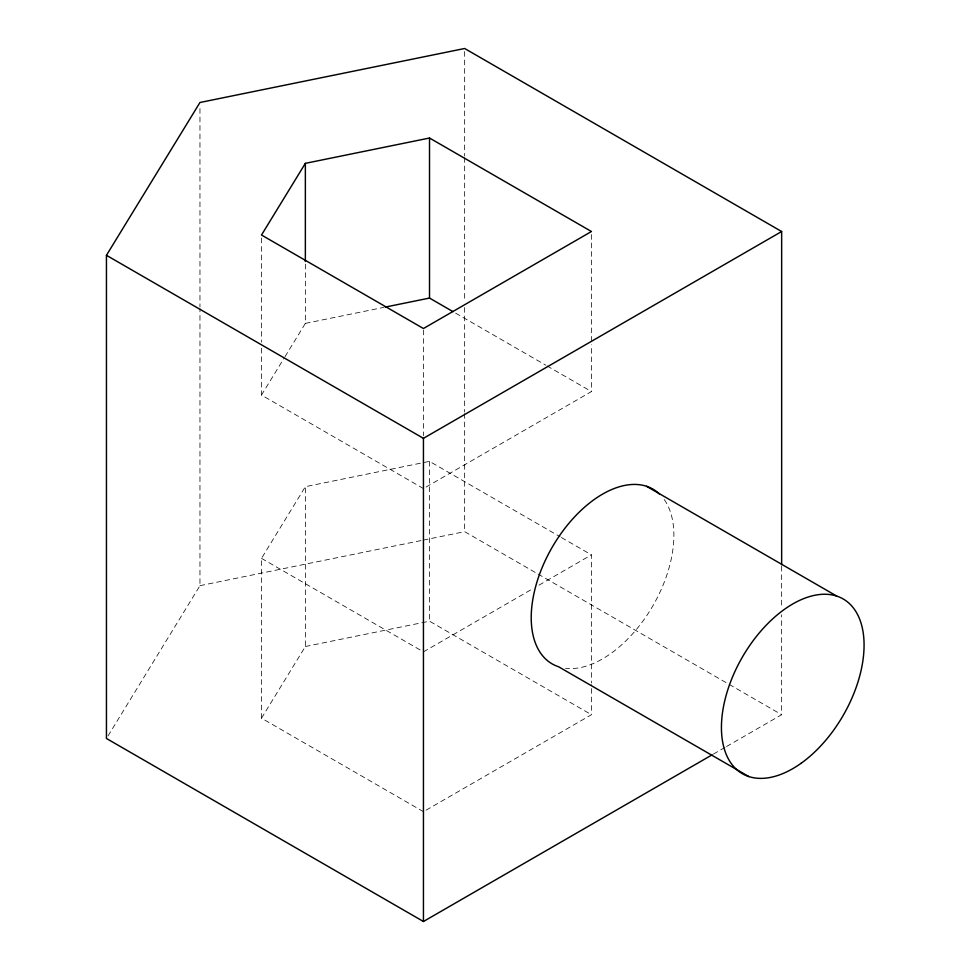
<?xml version="1.0" encoding="UTF-8"?>
<svg xmlns="http://www.w3.org/2000/svg" width="970" height="970" viewBox="0 0 970 970"><rect width="100%" height="100%" fill="white"/><g stroke="black" fill="none" stroke-linecap="round" stroke-linejoin="round"><path stroke-width="0.73" stroke-dasharray="4.85 3.64" d="M423.441 488.565L261.5 395.069L284.21 357.942M284.998 356.669L305.356 323.386L305.356 262.991M108.022 735.915L199.965 585.662L199.965 308.484M423.441 811.684L261.5 718.188L261.5 558.368L305.356 486.685L429.516 461.368L560.114 536.762M261.5 718.188L305.356 646.517L305.356 486.685M426.072 487.049L591.457 391.565L591.457 344.762M423.441 651.864L532.384 588.96M538.956 585.177L591.457 554.864L591.457 683.025M426.072 810.168L591.457 714.696L591.457 684.529M713.423 754.078L725.233 747.264M726.542 746.512L781.65 714.696L781.65 614.725M305.356 323.386L383.696 307.405M199.965 585.662L421.768 540.423M423.247 540.12L464.654 531.669L536.701 573.27M305.356 646.517L429.516 621.188L591.457 714.696M455.633 313.14L545.746 365.169M547.056 365.92L591.457 391.565M561.412 537.525L591.457 554.864M538.01 574.022L781.65 714.696M261.5 558.368L422.144 651.112M781.65 566.25L781.65 608.663M591.457 234.534L591.457 343.247M464.654 51.531L464.654 156.037M464.654 157.552L464.654 301.452M464.654 307.502L464.654 412.02M464.654 413.535L464.654 531.669M429.516 461.368L429.516 621.188M423.441 330.03L423.441 435.712M261.5 238.038L261.5 342.216M261.5 348.254L261.5 395.069M199.965 108.543L199.965 306.969M664.256 499.574A100.868 58.236 -60 0 1 652.47 606.505A100.868 58.236 -60 0 1 565.534 668.281"/><path stroke-width="1.45" d="M712.113 754.842L423.441 921.5L106.445 738.485L106.445 255.304L199.965 102.493L464.654 48.5L781.65 231.515L781.65 564.746M305.356 163.348L261.5 235.019L423.441 328.515L591.457 231.515L429.516 138.019L305.356 163.348L305.356 261.488M106.445 255.304L423.441 438.331L781.65 231.515M385.175 307.102L429.516 298.069L453.014 311.637M646.541 486.285L836.734 596.089M748.767 776.546L558.562 666.742A100.868 58.236 -60 0 1 552.621 546.51A100.868 58.236 -60 0 1 659.564 494.106M429.516 138.019L429.516 298.069M423.441 438.331L423.441 921.5M801.341 763.111A100.868 58.236 -60 0 0 849.769 603.922A100.868 58.236 -60 0 0 727.136 691.925A100.868 58.236 -60 0 0 801.341 763.111"/></g></svg>
